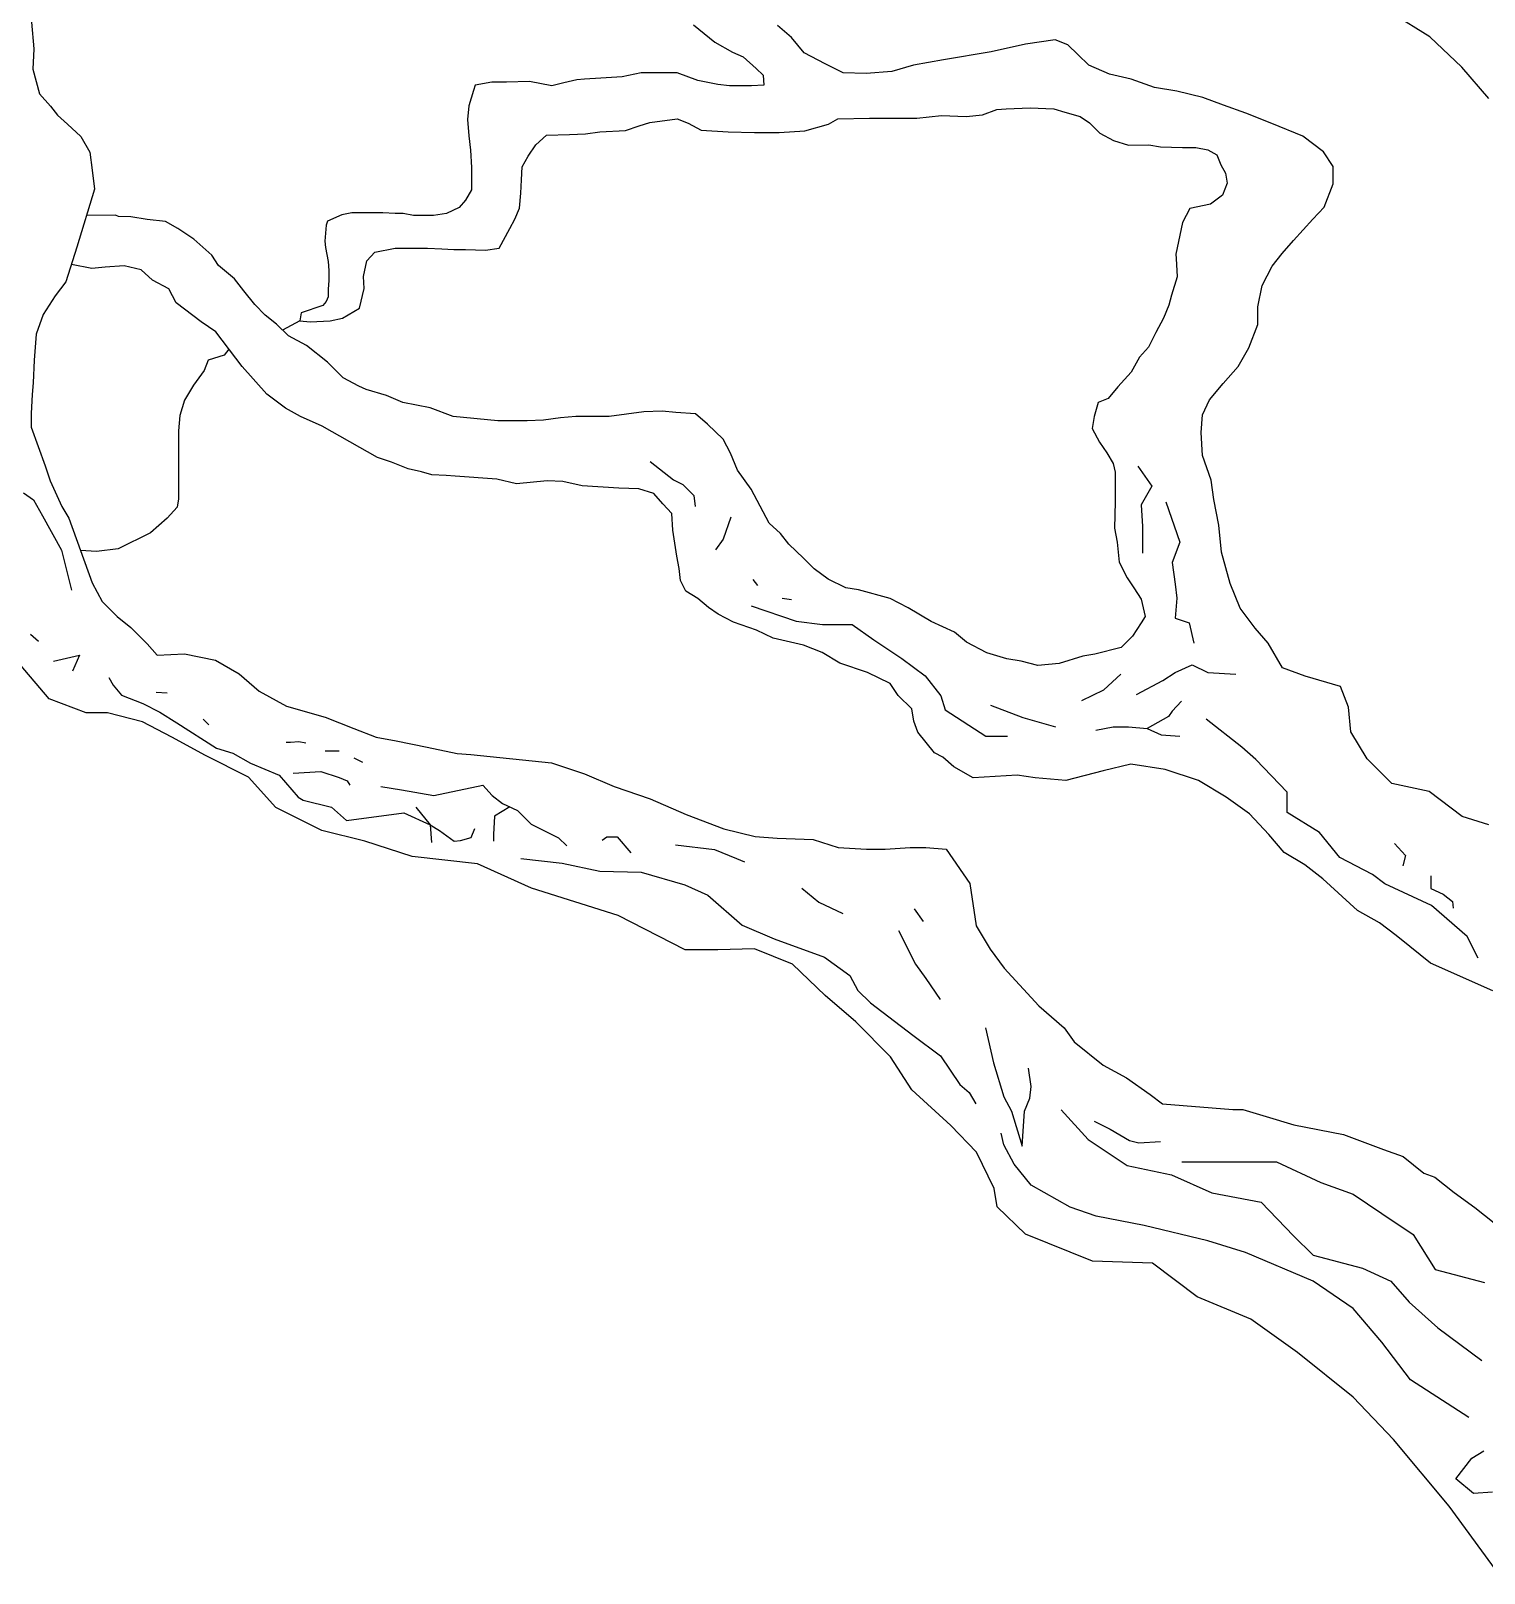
# Model space of a CAD drawing. Header units: millimetres. Extents: x -8050 to 7892, y -21 to 20150.
# Drawn here: x -3380 to -699, y 3952 to 6797 of the extents above; entities that cross this region are included whole.
import ezdxf

# ---------------------------------------------------------------- set-up
doc = ezdxf.new("R2010")
doc.units = ezdxf.units.MM
doc.layers.add('ceco.net 158', color=7, linetype='Continuous')

msp = doc.modelspace()

# ---------------------------------------------------------------- linework, layer by layer
at = {"layer": 'ceco.net 158'}
for p, q in [((-799.5, 6786.3), (-868.5, 6829.6)), ((-3378.7, 6813.5), (-3374.5, 6763.9)), ((-2157.8, 6808.2), (-2118.2, 6776.2)), ((-1976.6, 6785.2), (-2002.3, 6807.1)), ((-2118.2, 6776.2), (-2085.7, 6757.9)), ((-1953.4, 6757), (-1976.6, 6785.2)), ((-1544.9, 6773.1), (-1608.5, 6758.8)), ((-1490.4, 6780.8), (-1544.9, 6773.1)), ((-1467, 6771.8), (-1490.4, 6780.8)), ((-1448.8, 6753.6), (-1467, 6771.8)), ((-740.1, 6730.2), (-799.5, 6786.3)), ((-3374.5, 6763.9), (-3376.6, 6726.7)), ((-2085.7, 6757.9), (-2066, 6749.4)), ((-2066, 6749.4), (-2041.9, 6728.2)), ((-1914.9, 6736.4), (-1953.4, 6757)), ((-1696.4, 6744.1), (-1751.6, 6733.8)), ((-1608.5, 6758.8), (-1696.4, 6744.1)), ((-1428, 6734.1), (-1448.8, 6753.6)), ((-3376.6, 6726.7), (-3364.2, 6681.2)), ((-2253.8, 6719.7), (-2289.1, 6712.7)), ((-2229.8, 6719.7), (-2253.8, 6719.7)), ((-2187.4, 6719.7), (-2229.8, 6719.7)), ((-2149.3, 6705.6), (-2187.4, 6719.7)), ((-2041.9, 6728.2), (-2029.2, 6715.5)), ((-2029.2, 6715.5), (-2027.8, 6697.2)), ((-1881.5, 6719.7), (-1914.9, 6736.4)), ((-1839.1, 6718.4), (-1881.5, 6719.7)), ((-1791.5, 6722.3), (-1839.1, 6718.4)), ((-1751.6, 6733.8), (-1791.5, 6722.3)), ((-1390.4, 6717.2), (-1428, 6734.1)), ((-1350.1, 6708.1), (-1390.4, 6717.2)), ((-690.4, 6672.4), (-740.1, 6730.2)), ((-2563.2, 6687.3), (-2571.7, 6659)), ((-2560.4, 6697.2), (-2563.2, 6687.3)), ((-2529.3, 6702.8), (-2560.4, 6697.2)), ((-2502.4, 6702.8), (-2529.3, 6702.8)), ((-2460.1, 6704.2), (-2502.4, 6702.8)), ((-2419.1, 6695.7), (-2460.1, 6704.2)), ((-2396.5, 6701.4), (-2419.1, 6695.7)), ((-2372.5, 6707), (-2396.5, 6701.4)), ((-2358.4, 6708.4), (-2372.5, 6707)), ((-2328.7, 6709.9), (-2358.4, 6708.4)), ((-2289.1, 6712.7), (-2328.7, 6709.9)), ((-2112.6, 6698.6), (-2149.3, 6705.6)), ((-2091.4, 6695.7), (-2112.6, 6698.6)), ((-2050.4, 6695.7), (-2091.4, 6695.7)), ((-2027.8, 6697.2), (-2050.4, 6695.7)), ((-1307.3, 6692.6), (-1350.1, 6708.1)), ((-1265.7, 6686.1), (-1307.3, 6692.6)), ((-1217.7, 6674.4), (-1265.7, 6686.1)), ((-3364.2, 6681.2), (-3343.5, 6658.4)), ((-3343.5, 6658.4), (-3331.1, 6641.9)), ((-2571.7, 6659), (-2574.5, 6633.6)), ((-1180, 6660.1), (-1217.7, 6674.4)), ((-1138.5, 6645.8), (-1180, 6660.1)), ((-3331.1, 6641.9), (-3312.5, 6625.4)), ((-2574.5, 6633.6), (-2571.7, 6603.9)), ((-2238.1, 6628.5), (-2187.6, 6634.8)), ((-2187.6, 6634.8), (-2167.2, 6626.9)), ((-1908.4, 6625.4), (-1891.2, 6634.8)), ((-1891.2, 6634.8), (-1833.1, 6636.4)), ((-1833.1, 6636.4), (-1786.1, 6636.4)), ((-1786.1, 6636.4), (-1745.3, 6636.4)), ((-1745.3, 6636.4), (-1699.8, 6641.1)), ((-1699.8, 6641.1), (-1654.3, 6639.5)), ((-1654.3, 6639.5), (-1624.5, 6642.6)), ((-1624.5, 6642.6), (-1597.9, 6652)), ((-1597.9, 6652), (-1580.6, 6653.6)), ((-1580.6, 6653.6), (-1536.7, 6655.2)), ((-1536.7, 6655.2), (-1492.8, 6653.6)), ((-1492.8, 6653.6), (-1472.4, 6647.3)), ((-1472.4, 6647.3), (-1444.2, 6639.5)), ((-1444.2, 6639.5), (-1426.9, 6627.4)), ((-1090.4, 6626.3), (-1138.5, 6645.8)), ((-3312.5, 6625.4), (-3287.7, 6602.6)), ((-3287.7, 6602.6), (-3271.1, 6573.7)), ((-2571.7, 6603.9), (-2568.8, 6577.1)), ((-2448.7, 6587.4), (-2428.8, 6604.8)), ((-2428.8, 6604.8), (-2386.4, 6606.1)), ((-2386.4, 6606.1), (-2356.5, 6607.3)), ((-2356.5, 6607.3), (-2330.3, 6611.1)), ((-2330.3, 6611.1), (-2282.9, 6613.6)), ((-2282.9, 6613.6), (-2258, 6622.3)), ((-2258, 6622.3), (-2238.1, 6628.5)), ((-2167.2, 6626.9), (-2143.7, 6614.4)), ((-2143.7, 6614.4), (-2093.5, 6611.3)), ((-2093.5, 6611.3), (-2044.9, 6609.7)), ((-2044.9, 6609.7), (-1999.4, 6609.7)), ((-1999.4, 6609.7), (-1952.3, 6612.8)), ((-1952.3, 6612.8), (-1908.4, 6625.4)), ((-1426.9, 6627.4), (-1408.2, 6608.7)), ((-1408.2, 6608.7), (-1382.6, 6595)), ((-1033.3, 6603), (-1090.4, 6626.3)), ((-995.6, 6574.4), (-1033.3, 6603)), ((-3271.1, 6573.7), (-3267, 6540.6)), ((-2568.8, 6577.1), (-2567.1, 6545)), ((-2462.4, 6566.2), (-2448.7, 6587.4)), ((-1382.6, 6595), (-1355.4, 6586.3)), ((-1355.4, 6586.3), (-1317.5, 6587.3)), ((-1317.5, 6587.3), (-1296.2, 6583.4)), ((-1296.2, 6583.4), (-1255.4, 6582.4)), ((-1255.4, 6582.4), (-1231.2, 6582.4)), ((-1231.2, 6582.4), (-1208.9, 6577.6)), ((-1208.9, 6577.6), (-1192.4, 6568.8)), ((-977.4, 6547.2), (-995.6, 6574.4)), ((-2567.1, 6545), (-2567.1, 6523.8)), ((-2474.9, 6522.6), (-2473.6, 6546.3)), ((-2473.6, 6546.3), (-2462.4, 6566.2)), ((-1192.4, 6568.8), (-1184.6, 6550.4)), ((-1184.6, 6550.4), (-1175.9, 6534.9)), ((-977.3, 6515.3), (-977.4, 6547.2)), ((-3267, 6540.6), (-3262.8, 6505.4)), ((-2567.1, 6523.8), (-2567.1, 6503.9)), ((-2476.1, 6497.7), (-2474.9, 6522.6)), ((-1173, 6516.4), (-1181.7, 6494.1)), ((-1175.9, 6534.9), (-1173, 6516.4)), ((-994.3, 6472.1), (-977.3, 6515.3)), ((-3262.8, 6505.4), (-3295.2, 6398.2)), ((-2567.1, 6503.9), (-2578.3, 6485.2)), ((-2478.6, 6470.3), (-2476.1, 6497.7)), ((-1181.7, 6494.1), (-1204, 6477.6)), ((-2787.7, 6461.5), (-2806.4, 6457.8)), ((-2765.3, 6461.5), (-2787.7, 6461.5)), ((-2746.6, 6461.5), (-2765.3, 6461.5)), ((-2730.4, 6461.5), (-2746.6, 6461.5)), ((-2708, 6460.3), (-2730.4, 6461.5)), ((-2693, 6460.3), (-2708, 6460.3)), ((-2674.3, 6456.5), (-2693, 6460.3)), ((-2613.2, 6460.3), (-2636.9, 6456.5)), ((-2589.6, 6471.5), (-2613.2, 6460.3)), ((-2578.3, 6485.2), (-2589.6, 6471.5)), ((-2487.4, 6450.3), (-2478.6, 6470.3)), ((-1241.8, 6469.9), (-1255.4, 6443.7)), ((-1204, 6477.6), (-1241.8, 6469.9)), ((-1015.3, 6449.8), (-994.3, 6472.1)), ((-3223.5, 6457.4), (-3277.5, 6456.8)), ((-3218.2, 6455.2), (-3223.5, 6457.4)), ((-3195.8, 6454.4), (-3218.2, 6455.2)), ((-3165.1, 6449.2), (-3195.8, 6454.4)), ((-3131.5, 6445.4), (-3165.1, 6449.2)), ((-3109, 6432.7), (-3131.5, 6445.4)), ((-3079.1, 6413.3), (-3109, 6432.7)), ((-2835.1, 6439.1), (-2836.4, 6424.1)), ((-2832.6, 6446.6), (-2835.1, 6439.1)), ((-2806.4, 6457.8), (-2832.6, 6446.6)), ((-2656.9, 6456.5), (-2674.3, 6456.5)), ((-2636.9, 6456.5), (-2656.9, 6456.5)), ((-2516, 6396.7), (-2496.1, 6432.9)), ((-2496.1, 6432.9), (-2487.4, 6450.3)), ((-1255.4, 6443.7), (-1268, 6385.5)), ((-1050.7, 6410.4), (-1015.3, 6449.8)), ((-3046.2, 6383.4), (-3079.1, 6413.3)), ((-2836.4, 6424.1), (-2837.6, 6409.2)), ((-2837.6, 6409.2), (-2836.4, 6398)), ((-1071.7, 6386.8), (-1050.7, 6410.4)), ((-3295.2, 6398.2), (-3315.2, 6334.3)), ((-3033.5, 6364.7), (-3046.2, 6383.4)), ((-2836.4, 6398), (-2831.4, 6371.8)), ((-2766.6, 6344.4), (-2760.3, 6373.1)), ((-2760.3, 6373.1), (-2745.4, 6389.3)), ((-2745.4, 6389.3), (-2708, 6396.7)), ((-2708, 6396.7), (-2668.1, 6396.7)), ((-2668.1, 6396.7), (-2648.1, 6396.7)), ((-2648.1, 6396.7), (-2622, 6395.5)), ((-2622, 6395.5), (-2599.5, 6394.2)), ((-2599.5, 6394.2), (-2578.3, 6394.2)), ((-2578.3, 6394.2), (-2541, 6393)), ((-2541, 6393), (-2516, 6396.7)), ((-1268, 6385.5), (-1267.1, 6377.7)), ((-1267.1, 6377.7), (-1265.1, 6343.7)), ((-1090.1, 6363.2), (-1071.7, 6386.8)), ((-3267.5, 6359.1), (-3305.2, 6366.2)), ((-3243.1, 6361.5), (-3267.5, 6359.1)), ((-3207.9, 6364), (-3243.1, 6361.5)), ((-3176.3, 6356.7), (-3207.9, 6364)), ((-3155.6, 6337.2), (-3176.3, 6356.7)), ((-3004.3, 6340), (-3033.5, 6364.7)), ((-2831.4, 6371.8), (-2830.1, 6355.6)), ((-2830.1, 6355.6), (-2830.1, 6336.9)), ((-2765.3, 6322), (-2766.6, 6344.4)), ((-1108.5, 6327.8), (-1090.1, 6363.2)), ((-3315.2, 6334.3), (-3335.3, 6308.8)), ((-3125.2, 6321.4), (-3155.6, 6337.2)), ((-3111.8, 6295.9), (-3125.2, 6321.4)), ((-2987.1, 6317.6), (-3004.3, 6340)), ((-2967, 6292.9), (-2987.1, 6317.6)), ((-2830.1, 6336.9), (-2831.4, 6320.7)), ((-2831.4, 6320.7), (-2831.4, 6307)), ((-2774, 6285.8), (-2765.3, 6322)), ((-1265.1, 6343.7), (-1275.8, 6309.8)), ((-1116.3, 6288.4), (-1108.5, 6327.8)), ((-3335.3, 6308.8), (-3357.2, 6274.1)), ((-3065.6, 6260.7), (-3111.8, 6295.9)), ((-2947.5, 6272.7), (-2967, 6292.9)), ((-2841.3, 6290.8), (-2881.2, 6277.1)), ((-2835.1, 6298.3), (-2841.3, 6290.8)), ((-2841.3, 6290.8), (-2841.3, 6290.8)), ((-2831.4, 6307), (-2835.1, 6298.3)), ((-1280.7, 6291.4), (-1290.4, 6267.1)), ((-1275.8, 6309.8), (-1280.7, 6291.4)), ((-1116.3, 6255.6), (-1116.3, 6288.4)), ((-3357.2, 6274.1), (-3370, 6237.6)), ((-3038.9, 6242.4), (-3065.6, 6260.7)), ((-2926.6, 6256.3), (-2947.5, 6272.7)), ((-2883.7, 6262.2), (-2915.7, 6245.5)), ((-2881.2, 6277.1), (-2883.7, 6262.2)), ((-2883.7, 6262.2), (-2865, 6260.9)), ((-2881.2, 6277.1), (-2881.2, 6277.1)), ((-2865, 6260.9), (-2827.6, 6262.2)), ((-2827.6, 6262.2), (-2805.2, 6267.1)), ((-2805.2, 6267.1), (-2774, 6285.8)), ((-2774, 6285.8), (-2774, 6285.8)), ((-1290.4, 6267.1), (-1304.9, 6240.9)), ((-3370, 6237.6), (-3373.6, 6190.2)), ((-2990, 6178.3), (-3038.9, 6242.4)), ((-2904.9, 6234.6), (-2926.6, 6256.3)), ((-2871.2, 6216.7), (-2904.9, 6234.6)), ((-1304.9, 6240.9), (-1318.5, 6213.7)), ((-1133.4, 6212.4), (-1116.3, 6255.6)), ((-3014.5, 6210.4), (-3023.4, 6199.2)), ((-2832.9, 6186.5), (-2871.2, 6216.7)), ((-1318.5, 6213.7), (-1335, 6195.3)), ((-1153.1, 6178.3), (-1133.4, 6212.4)), ((-3373.6, 6190.2), (-3375.5, 6148.2)), ((-3053, 6189.8), (-3060.1, 6170.8)), ((-3023.4, 6199.2), (-3053, 6189.8)), ((-2944.6, 6127.3), (-2990, 6178.3)), ((-2803.9, 6157.5), (-2832.9, 6186.5)), ((-1335, 6195.3), (-1350.1, 6167.9)), ((-1180.6, 6146.8), (-1153.1, 6178.3)), ((-3375.5, 6148.2), (-3377.3, 6126.3)), ((-3060.1, 6170.8), (-3080.2, 6143.6)), ((-2774.9, 6141.8), (-2803.9, 6157.5)), ((-1350.1, 6167.9), (-1374.6, 6141)), ((-1205.6, 6116.6), (-1180.6, 6146.8)), ((-3377.3, 6126.3), (-3379.1, 6091.6)), ((-3080.2, 6143.6), (-3096.8, 6116.4)), ((-2910.1, 6101.1), (-2944.6, 6127.3)), ((-2761.6, 6135.8), (-2774.9, 6141.8)), ((-2724.1, 6124.9), (-2761.6, 6135.8)), ((-2693.9, 6111.6), (-2724.1, 6124.9)), ((-1392.9, 6119), (-1411.2, 6111.7)), ((-1374.6, 6141), (-1392.9, 6119)), ((-1218.7, 6089.1), (-1205.6, 6116.6)), ((-3379.1, 6091.6), (-3379.1, 6066.1)), ((-3096.8, 6116.4), (-3105.1, 6088)), ((-2882.6, 6086), (-2910.1, 6101.1)), ((-2643.2, 6102), (-2693.9, 6111.6)), ((-2600.9, 6086.2), (-2643.2, 6102)), ((-2249.1, 6094.7), (-2313.2, 6086.2)), ((-2215.3, 6095.9), (-2249.1, 6094.7)), ((-2189.9, 6093.5), (-2215.3, 6095.9)), ((-2153.7, 6091.1), (-2189.9, 6093.5)), ((-2131.9, 6071.7), (-2153.7, 6091.1)), ((-1411.2, 6111.7), (-1418.5, 6086.1)), ((-1221.3, 6056.3), (-1218.7, 6089.1)), ((-3379.1, 6066.1), (-3353.6, 5994.9)), ((-3105.1, 6088), (-3107.4, 6059.5)), ((-2842.6, 6068.1), (-2882.6, 6086)), ((-2740.6, 6010.2), (-2842.6, 6068.1)), ((-2518.7, 6077.8), (-2600.9, 6086.2)), ((-2501.7, 6077.8), (-2518.7, 6077.8)), ((-2464.3, 6077.8), (-2501.7, 6077.8)), ((-2434.1, 6079), (-2464.3, 6077.8)), ((-2402.6, 6083.8), (-2434.1, 6079)), ((-2374.8, 6086.2), (-2402.6, 6083.8)), ((-2344.6, 6086.2), (-2374.8, 6086.2)), ((-2313.2, 6086.2), (-2344.6, 6086.2)), ((-2102.9, 6043.9), (-2131.9, 6071.7)), ((-1418.5, 6086.1), (-1422.2, 6064.1)), ((-1422.2, 6064.1), (-1408.7, 6038.5)), ((-3107.4, 6059.5), (-3107.4, 6033.5)), ((-3107.4, 6033.5), (-3107.4, 6006.3)), ((-2089.6, 6018.6), (-2102.9, 6043.9)), ((-1408.7, 6038.5), (-1395.3, 6018.9)), ((-1218.7, 6014.3), (-1221.3, 6056.3)), ((-3107.4, 6006.3), (-3107.4, 5994.4)), ((-2714.5, 6002), (-2740.6, 6010.2)), ((-2237.4, 6003.2), (-2194.4, 5968.9)), ((-2076.3, 5987.2), (-2089.6, 6018.6)), ((-1395.3, 6018.9), (-1383.1, 5999.4)), ((-1202.9, 5968.4), (-1218.7, 6014.3)), ((-3353.6, 5994.9), (-3344.4, 5967.5)), ((-3107.4, 5994.4), (-3107.4, 5975.5)), ((-3107.4, 5975.5), (-3107.4, 5934)), ((-2684.1, 5989.6), (-2714.5, 6002)), ((-2659.3, 5984), (-2684.1, 5989.6)), ((-2640.1, 5978.5), (-2659.3, 5984)), ((-2613.9, 5977.2), (-2640.1, 5978.5)), ((-2597.3, 5975.8), (-2613.9, 5977.2)), ((-2520.2, 5970.3), (-2597.3, 5975.8)), ((-2050.9, 5952.1), (-2076.3, 5987.2)), ((-1383.1, 5999.4), (-1379.4, 5983.5)), ((-1379.4, 5983.5), (-1379.4, 5950.6)), ((-1337.7, 5994.6), (-1312, 5957.4)), ((-3344.4, 5967.5), (-3322.5, 5920.1)), ((-2484.3, 5962), (-2520.2, 5970.3)), ((-2427.8, 5967.5), (-2484.3, 5962)), ((-2398.9, 5966.1), (-2427.8, 5967.5)), ((-2363.1, 5957.9), (-2398.9, 5966.1)), ((-2295.6, 5953.7), (-2363.1, 5957.9)), ((-2258.4, 5952.4), (-2295.6, 5953.7)), ((-2230.8, 5944.1), (-2258.4, 5952.4)), ((-2194.4, 5968.9), (-2177.2, 5960.3)), ((-2177.2, 5960.3), (-2157.2, 5940.2)), ((-2018.1, 5889.5), (-2050.9, 5952.1)), ((-1379.4, 5950.6), (-1379.4, 5928.6)), ((-1312, 5957.4), (-1332, 5923)), ((-1197.7, 5933), (-1202.9, 5968.4)), ((-3393.8, 5945), (-3375.3, 5932.1)), ((-3375.3, 5932.1), (-3358.7, 5902.5)), ((-3322.5, 5920.1), (-3309.8, 5898.2)), ((-3109.8, 5918.7), (-3128.8, 5898.5)), ((-3107.4, 5934), (-3109.8, 5918.7)), ((-2214.3, 5924.8), (-2230.8, 5944.1)), ((-2197.7, 5906.9), (-2214.3, 5924.8)), ((-2157.2, 5940.2), (-2154.3, 5920.2)), ((-1379.4, 5928.6), (-1380.7, 5879.8)), ((-1332, 5923), (-1329.1, 5882.9)), ((-1286.2, 5928.8), (-1260.4, 5854.3)), ((-1188.5, 5885.8), (-1197.7, 5933)), ((-3358.7, 5902.5), (-3323.6, 5839.7)), ((-3309.8, 5898.2), (-3266.7, 5779.2)), ((-3128.8, 5898.5), (-3159.5, 5871.3)), ((-2195.5, 5876.6), (-2197.7, 5906.9)), ((-2088.4, 5900.1), (-2102.7, 5860)), ((-1997.3, 5870), (-2018.1, 5889.5)), ((-3159.5, 5871.3), (-3218.7, 5841.7)), ((-2188, 5828.2), (-2195.5, 5876.6)), ((-1981.4, 5850.5), (-1997.3, 5870)), ((-1380.7, 5879.8), (-1375.8, 5854.1)), ((-1329.1, 5882.9), (-1329.1, 5857.1)), ((-1183.3, 5835.9), (-1188.5, 5885.8)), ((-3323.6, 5839.7), (-3312.5, 5795.4)), ((-3259, 5837), (-3288.2, 5838.7)), ((-3218.7, 5841.7), (-3259, 5837)), ((-2102.7, 5860), (-2117.1, 5840)), ((-1954.6, 5824.8), (-1981.4, 5850.5)), ((-1375.8, 5854.1), (-1372.1, 5817.5)), ((-1329.1, 5857.1), (-1329.1, 5834.2)), ((-1260.4, 5854.3), (-1274.7, 5817)), ((-1167.5, 5778.2), (-1183.3, 5835.9)), ((-2184.3, 5805.9), (-2188, 5828.2)), ((-2181.8, 5783.6), (-2184.3, 5805.9)), ((-1935, 5805.3), (-1954.6, 5824.8)), ((-1909.4, 5785.8), (-1935, 5805.3)), ((-1372.1, 5817.5), (-1357.5, 5788.2)), ((-1274.7, 5817), (-1269, 5776.9)), ((-3312.5, 5795.4), (-3305.1, 5765.9)), ((-3266.7, 5779.2), (-3248.3, 5744.7)), ((-2171.9, 5763.7), (-2181.8, 5783.6)), ((-2048.3, 5785.5), (-2039.7, 5774.1)), ((-1876.4, 5769.9), (-1909.4, 5785.8)), ((-1357.5, 5788.2), (-1345.2, 5769.9)), ((-1269, 5776.9), (-1266.1, 5751.2)), ((-1149.1, 5732.3), (-1167.5, 5778.2)), ((-2149.6, 5750.1), (-2171.9, 5763.7)), ((-2129.7, 5733.9), (-2149.6, 5750.1)), ((-2039.7, 5774.1), (-2039.7, 5774.1)), ((-1993.9, 5751.2), (-1976.7, 5748.3)), ((-1976.7, 5748.3), (-1976.7, 5748.3)), ((-1853.2, 5766.2), (-1876.4, 5769.9)), ((-1794.6, 5750.4), (-1853.2, 5766.2)), ((-1761.6, 5733.3), (-1794.6, 5750.4)), ((-1345.2, 5769.9), (-1331.8, 5749.1)), ((-1331.8, 5749.1), (-1324.5, 5717.4)), ((-1266.1, 5751.2), (-1269, 5713.9)), ((-3248.3, 5744.7), (-3220.7, 5717.2)), ((-2112.3, 5721.5), (-2129.7, 5733.9)), ((-2083.8, 5706.6), (-2112.3, 5721.5)), ((-2051.2, 5736.8), (-1968.1, 5708.2)), ((-1718.9, 5707.6), (-1761.6, 5733.3)), ((-1121.6, 5695.6), (-1149.1, 5732.3)), ((-3220.7, 5717.2), (-3195.5, 5696.5)), ((-3195.5, 5696.5), (-3165.6, 5666.7)), ((-2041.6, 5691.7), (-2083.8, 5706.6)), ((-2010.6, 5676.9), (-2041.6, 5691.7)), ((-1968.1, 5708.2), (-1919.4, 5702.5)), ((-1919.4, 5702.5), (-1864.9, 5702.5)), ((-1864.9, 5702.5), (-1824.8, 5673.8)), ((-1676.2, 5688.1), (-1718.9, 5707.6)), ((-1331.8, 5705.2), (-1347.7, 5680.8)), ((-1324.5, 5717.4), (-1331.8, 5705.2)), ((-1269, 5713.9), (-1243.2, 5705.3)), ((-1243.2, 5705.3), (-1234.6, 5668.1)), ((-1097.4, 5667.9), (-1121.6, 5695.6)), ((-3380.8, 5684.6), (-3366, 5671.7)), ((-3165.6, 5666.7), (-3147.2, 5646)), ((-1954.7, 5664.4), (-2010.6, 5676.9)), ((-1920, 5650.8), (-1954.7, 5664.4)), ((-1824.8, 5673.8), (-1773.2, 5639.4)), ((-1654.2, 5669.8), (-1676.2, 5688.1)), ((-1616.3, 5650.2), (-1654.2, 5669.8)), ((-1347.7, 5680.8), (-1368.4, 5660)), ((-1070.8, 5622.2), (-1097.4, 5667.9)), ((-3346, 5565.1), (-3408.2, 5638.5)), ((-3338.3, 5634.8), (-3290.3, 5645.9)), ((-3290.3, 5645.9), (-3303.3, 5616.3)), ((-3147.2, 5646), (-3096.7, 5648.3)), ((-3096.7, 5648.3), (-3039.3, 5636.8)), ((-3039.3, 5636.8), (-2995.7, 5611.6)), ((-1887.7, 5630.9), (-1920, 5650.8)), ((-1773.2, 5639.4), (-1730.3, 5607.9)), ((-1579.7, 5639.3), (-1616.3, 5650.2)), ((-1552.8, 5634.4), (-1579.7, 5639.3)), ((-1522.3, 5627), (-1552.8, 5634.4)), ((-1439.3, 5644.1), (-1483.2, 5630.7)), ((-1417.3, 5647.8), (-1439.3, 5644.1)), ((-1368.4, 5660), (-1417.3, 5647.8)), ((-3236.1, 5604.8), (-3228.3, 5590.5)), ((-2995.7, 5611.6), (-2958.9, 5579.4)), ((-1836.8, 5613.6), (-1887.7, 5630.9)), ((-1794.6, 5593.7), (-1836.8, 5613.6)), ((-1730.3, 5607.9), (-1701.6, 5570.7)), ((-1483.2, 5630.7), (-1522.3, 5627)), ((-1400.8, 5582.1), (-1369.3, 5610.8)), ((-1291.9, 5599.3), (-1269, 5613.7)), ((-1269, 5613.7), (-1237.5, 5628)), ((-1237.5, 5628), (-1208.8, 5613.7)), ((-1208.8, 5613.7), (-1157.2, 5610.8)), ((-1157.2, 5610.8), (-1157.2, 5610.8)), ((-1028.9, 5607), (-1070.8, 5622.2)), ((-964.2, 5588), (-1028.9, 5607)), ((-3228.3, 5590.5), (-3212.6, 5572.1)), ((-3148.5, 5577.4), (-3128.8, 5576.1)), ((-2958.9, 5579.4), (-2908.4, 5551.9)), ((-1779.7, 5571.4), (-1794.6, 5593.7)), ((-1440.9, 5562.1), (-1400.8, 5582.1)), ((-1340.6, 5573.5), (-1291.9, 5599.3)), ((-949, 5550), (-964.2, 5588)), ((-3278.2, 5539.6), (-3346, 5565.1)), ((-3212.6, 5572.1), (-3173.3, 5556.4)), ((-3173.3, 5556.4), (-3141.9, 5540.8)), ((-2908.4, 5551.9), (-2837.2, 5531.2)), ((-1754.9, 5546.6), (-1779.7, 5571.4)), ((-1701.6, 5570.7), (-1693, 5544.9)), ((-1609.9, 5553.5), (-1549.8, 5530.6)), ((-1257.5, 5560.8), (-1274.4, 5542.5)), ((-945.2, 5504.3), (-949, 5550)), ((-3238.7, 5539.6), (-3278.2, 5539.6)), ((-3173.7, 5522.7), (-3238.7, 5539.6)), ((-3120, 5494.4), (-3173.7, 5522.7)), ((-3141.9, 5540.8), (-3110.5, 5521.1)), ((-3110.5, 5521.1), (-3037.3, 5474)), ((-3062.1, 5527.7), (-3051.7, 5517.2)), ((-2837.2, 5531.2), (-2784.4, 5510.5)), ((-1751.4, 5524.1), (-1754.9, 5546.6)), ((-1743.8, 5503.7), (-1751.4, 5524.1)), ((-1693, 5544.9), (-1618.5, 5496.2)), ((-1549.8, 5530.6), (-1489.6, 5513.4)), ((-1281.5, 5532.6), (-1320.5, 5510.5)), ((-1274.4, 5542.5), (-1281.5, 5532.6)), ((-1145.8, 5476.2), (-1211.7, 5527.7)), ((-3057.9, 5460.5), (-3120, 5494.4)), ((-3051.7, 5517.2), (-3051.7, 5517.2)), ((-2784.4, 5510.5), (-2743, 5494.5)), ((-2743, 5494.5), (-2706.3, 5487.6)), ((-1713.2, 5465.4), (-1743.8, 5503.7)), ((-1618.5, 5496.2), (-1578.4, 5496.2)), ((-1415.1, 5507.7), (-1383.6, 5513.4)), ((-1383.6, 5513.4), (-1354.9, 5513.4)), ((-1354.9, 5513.4), (-1320.5, 5510.5)), ((-1320.5, 5510.5), (-1294.8, 5499.1)), ((-1294.8, 5499.1), (-1260.4, 5496.2)), ((-1260.4, 5496.2), (-1260.4, 5496.2)), ((-914.8, 5454.8), (-945.2, 5504.3)), ((-3037.3, 5474), (-3007.2, 5464.9)), ((-3007.2, 5464.9), (-2974.5, 5446.6)), ((-2901.2, 5484.5), (-2909, 5484.5)), ((-2885.5, 5485.8), (-2901.2, 5484.5)), ((-2872.4, 5483.2), (-2885.5, 5485.8)), ((-2829.2, 5468.8), (-2837.1, 5468.8)), ((-2810.9, 5468.8), (-2829.2, 5468.8)), ((-2706.3, 5487.6), (-2648.9, 5476.1)), ((-2648.9, 5476.1), (-2593.7, 5464.6)), ((-2593.7, 5464.6), (-2568.5, 5462.3)), ((-2568.5, 5462.3), (-2419.6, 5447.1)), ((-1697.9, 5457.8), (-1713.2, 5465.4)), ((-1120, 5453.2), (-1145.8, 5476.2)), ((-2978.7, 5421), (-3057.9, 5460.5)), ((-2974.5, 5446.6), (-2922.1, 5424.3)), ((-2767.7, 5447.9), (-2783.4, 5455.7)), ((-2419.6, 5447.1), (-2358.9, 5426.9)), ((-1677.5, 5439.9), (-1697.9, 5457.8)), ((-1641.8, 5419.5), (-1677.5, 5439.9)), ((-1351.1, 5445), (-1402.1, 5432.3)), ((-1287.3, 5434.8), (-1351.1, 5445)), ((-1226.1, 5414.4), (-1287.3, 5434.8)), ((-1062.7, 5393.1), (-1120, 5453.2)), ((-869.1, 5409.2), (-914.8, 5454.8)), ((-2927.9, 5364.5), (-2978.7, 5421)), ((-2922.1, 5424.3), (-2886.8, 5383.8)), ((-2896, 5428.3), (-2844.9, 5430.9)), ((-2844.9, 5430.9), (-2810.9, 5420.4)), ((-2810.9, 5420.4), (-2796.5, 5413.9)), ((-2796.5, 5413.9), (-2791.3, 5406)), ((-2636.8, 5386.9), (-2545.9, 5406)), ((-2545.9, 5406), (-2528.9, 5386.9)), ((-2358.9, 5426.9), (-2304, 5403.7)), ((-1601, 5422.1), (-1641.8, 5419.5)), ((-1560.2, 5424.6), (-1601, 5422.1)), ((-1527, 5419.5), (-1560.2, 5424.6)), ((-1470.9, 5414.4), (-1527, 5419.5)), ((-1402.1, 5432.3), (-1470.9, 5414.4)), ((-1175.1, 5383.8), (-1226.1, 5414.4)), ((-800.6, 5394), (-869.1, 5409.2)), ((-2886.8, 5383.8), (-2877.6, 5378.5)), ((-2877.6, 5378.5), (-2825.3, 5365.5)), ((-2734.1, 5403.8), (-2696, 5397.5)), ((-2696, 5397.5), (-2636.8, 5386.9)), ((-2528.9, 5386.9), (-2509.9, 5372.1)), ((-2304, 5403.7), (-2237.5, 5380.6)), ((-2237.5, 5380.6), (-2171, 5351.7)), ((-1131.8, 5353.3), (-1175.1, 5383.8)), ((-1062.7, 5355.8), (-1062.7, 5393.1)), ((-739.7, 5348.3), (-800.6, 5394)), ((-2843.1, 5322.1), (-2927.9, 5364.5)), ((-2825.3, 5365.5), (-2797.8, 5340.6)), ((-2797.8, 5340.6), (-2691.8, 5355)), ((-2691.8, 5355), (-2643.4, 5332.8)), ((-2669.6, 5365.5), (-2643.4, 5332.8)), ((-2524.7, 5348.9), (-2526.8, 5315)), ((-2496.2, 5365.8), (-2524.7, 5348.9)), ((-2509.9, 5372.1), (-2482.4, 5359.4)), ((-2496.2, 5365.8), (-2496.2, 5365.8)), ((-2482.4, 5359.4), (-2457, 5334.1)), ((-2171, 5351.7), (-2101.7, 5325.7)), ((-1096.1, 5315), (-1131.8, 5353.3)), ((-1002.5, 5318.6), (-1062.7, 5355.8)), ((-2764, 5302.4), (-2843.1, 5322.1)), ((-2643.4, 5332.8), (-2640.8, 5300.1)), ((-2643.4, 5332.8), (-2626.4, 5322.3)), ((-2626.4, 5322.3), (-2598.9, 5302.7)), ((-2567.5, 5309.2), (-2561, 5326.2)), ((-2457, 5334.1), (-2406.3, 5308.7)), ((-2101.7, 5325.7), (-2043.9, 5311.3)), ((-690.2, 5333.1), (-739.7, 5348.3)), ((-2676.4, 5274.1), (-2764, 5302.4)), ((-2598.9, 5302.7), (-2587.2, 5304)), ((-2587.2, 5304), (-2567.5, 5309.2)), ((-2526.8, 5315), (-2526.8, 5302.4)), ((-2406.3, 5308.7), (-2391.5, 5293.9)), ((-2325.9, 5304.5), (-2317.5, 5310.8)), ((-2317.5, 5310.8), (-2298.4, 5310.8)), ((-2298.4, 5310.8), (-2298.4, 5310.8)), ((-2298.4, 5310.8), (-2273.1, 5281.2)), ((-2190.6, 5296), (-2118.7, 5287.6)), ((-2043.9, 5311.3), (-2003.4, 5308.4)), ((-2003.4, 5308.4), (-1936.9, 5305.5)), ((-1936.9, 5305.5), (-1890.7, 5291.1)), ((-1068, 5281.9), (-1096.1, 5315)), ((-965.3, 5272.8), (-1002.5, 5318.6)), ((-864.2, 5298.3), (-844.3, 5276)), ((-2555.9, 5261.1), (-2676.4, 5274.1)), ((-2476.1, 5270.6), (-2400, 5262.2)), ((-2273.1, 5281.2), (-2273.1, 5281.2)), ((-2118.7, 5287.6), (-2078.5, 5270.6)), ((-2078.5, 5270.6), (-2063.7, 5264.3)), ((-1890.7, 5291.1), (-1838.7, 5288.2)), ((-1838.7, 5288.2), (-1804, 5288.2)), ((-1804, 5288.2), (-1757.7, 5291.1)), ((-1757.7, 5291.1), (-1728.8, 5291.1)), ((-1728.8, 5291.1), (-1691.3, 5288.2)), ((-1691.3, 5288.2), (-1647.9, 5224.6)), ((-1029.8, 5258.9), (-1068, 5281.9)), ((-905.1, 5241.3), (-965.3, 5272.8)), ((-844.3, 5276), (-849.3, 5257.3)), ((-2456.3, 5216.2), (-2555.9, 5261.1)), ((-2400, 5262.2), (-2330.2, 5247.4)), ((-2330.2, 5247.4), (-2254, 5245.3)), ((-2254, 5245.3), (-2173.7, 5222)), ((-996.6, 5233.4), (-1029.8, 5258.9)), ((-882.2, 5224.1), (-905.1, 5241.3)), ((-797.1, 5238.7), (-797.1, 5215.1)), ((-2296.3, 5165.6), (-2456.3, 5216.2)), ((-2173.7, 5222), (-2131.4, 5203)), ((-1958, 5215.7), (-1926.3, 5190.3)), ((-1647.9, 5224.6), (-1636.4, 5146.6)), ((-932.9, 5174.8), (-996.6, 5233.4)), ((-796.2, 5184), (-882.2, 5224.1)), ((-797.1, 5215.1), (-774.7, 5205.1)), ((-2131.4, 5203), (-2067.9, 5148)), ((-1926.3, 5190.3), (-1881.8, 5169.2)), ((-730.3, 5126.7), (-796.2, 5184)), ((-774.7, 5205.1), (-757.3, 5191.5)), ((-757.3, 5191.5), (-756.1, 5179)), ((-2172.8, 5102.5), (-2296.3, 5165.6)), ((-1750.7, 5177.6), (-1733.8, 5154.4)), ((-1733.8, 5154.4), (-1733.8, 5154.4)), ((-892.1, 5151.8), (-932.9, 5174.8)), ((-861.5, 5128.9), (-892.1, 5151.8)), ((-2067.9, 5148), (-2008.7, 5122.6)), ((-2008.7, 5122.6), (-1915.7, 5088.8)), ((-1779.2, 5137.9), (-1748, 5075.6)), ((-1636.4, 5146.6), (-1610.4, 5103.2)), ((-836, 5108.5), (-861.5, 5128.9)), ((-710.3, 5086.6), (-730.3, 5126.7)), ((-2112.4, 5102.5), (-2172.8, 5102.5)), ((-2045.1, 5103.9), (-2112.4, 5102.5)), ((-1974.9, 5075.8), (-2045.1, 5103.9)), ((-1610.4, 5103.2), (-1584.3, 5068.6)), ((-797.7, 5077.9), (-836, 5108.5)), ((-1914.6, 5018.3), (-1974.9, 5075.8)), ((-1915.7, 5088.8), (-1869.2, 5055)), ((-1748, 5075.6), (-1728.9, 5049.3)), ((-1584.3, 5068.6), (-1520.8, 4999.2)), ((-683, 5026.9), (-797.7, 5077.9)), ((-1869.2, 5055), (-1854.4, 5027.5)), ((-1728.9, 5049.3), (-1702.5, 5010.9)), ((-1858.4, 4969.2), (-1914.6, 5018.3)), ((-1854.4, 5027.5), (-1831.1, 5004.2)), ((-1831.1, 5004.2), (-1752.9, 4945)), ((-1520.8, 4999.2), (-1473.5, 4958.1)), ((-1793.9, 4904.7), (-1858.4, 4969.2)), ((-1618.6, 4958.2), (-1604.2, 4893.5)), ((-1473.5, 4958.1), (-1455.6, 4932.6)), ((-1752.9, 4945), (-1752.9, 4945)), ((-1752.9, 4945), (-1702.1, 4907)), ((-1455.6, 4932.6), (-1402.1, 4889.3)), ((-1754.6, 4844.3), (-1793.9, 4904.7)), ((-1702.1, 4907), (-1666.1, 4854.1)), ((-1604.2, 4893.5), (-1585.1, 4831.2)), ((-1534.7, 4850.4), (-1539.5, 4883.9)), ((-1402.1, 4889.3), (-1358.7, 4866.3)), ((-1358.7, 4866.3), (-1315.4, 4835.7)), ((-1683, 4778.4), (-1754.6, 4844.3)), ((-1666.1, 4854.1), (-1649.2, 4839.3)), ((-1649.2, 4839.3), (-1636.5, 4818.2)), ((-1537.1, 4828.8), (-1534.7, 4850.4)), ((-1585.1, 4831.2), (-1570.7, 4804.9)), ((-1546.7, 4804.9), (-1537.1, 4828.8)), ((-1315.4, 4835.7), (-1292.4, 4817.9)), ((-1292.4, 4817.9), (-1162.4, 4807.7)), ((-1570.7, 4804.9), (-1551.5, 4740.2)), ((-1551.5, 4740.2), (-1546.7, 4804.9)), ((-1479.6, 4807.3), (-1429.3, 4752.1)), ((-1418.7, 4786.5), (-1389.1, 4771.7)), ((-1162.4, 4807.7), (-1144.5, 4807.7)), ((-1144.5, 4807.7), (-1101.2, 4794.9)), ((-1101.2, 4794.9), (-1050.2, 4779.6)), ((-1050.2, 4779.6), (-958.4, 4761.8)), ((-1635.3, 4729.3), (-1683, 4778.4)), ((-1585.1, 4742.6), (-1589.8, 4764.1)), ((-1429.3, 4752.1), (-1357.4, 4704.2)), ((-1389.1, 4771.7), (-1353.2, 4750.5)), ((-958.4, 4761.8), (-884.4, 4733.7)), ((-1603, 4661.9), (-1635.3, 4729.3)), ((-1565.9, 4706.6), (-1585.1, 4742.6)), ((-1551.5, 4740.2), (-1551.5, 4740.2)), ((-1353.2, 4750.5), (-1336.3, 4746.3)), ((-1336.3, 4746.3), (-1296.1, 4748.4)), ((-884.4, 4733.7), (-848.7, 4721)), ((-1534.7, 4668.3), (-1565.9, 4706.6)), ((-1357.4, 4704.2), (-1275.9, 4687.4)), ((-1256.7, 4711.4), (-1136.9, 4711.4)), ((-1136.9, 4711.4), (-1081.8, 4711.4)), ((-1081.8, 4711.4), (-1000.3, 4673.1)), ((-848.7, 4721), (-810.5, 4690.4)), ((-1462.8, 4627.5), (-1534.7, 4668.3)), ((-1275.9, 4687.4), (-1201.6, 4653.9)), ((-1000.3, 4673.1), (-940.4, 4651.5)), ((-810.5, 4690.4), (-790.1, 4682.7)), ((-790.1, 4682.7), (-754.4, 4654.7)), ((-1597.4, 4628.2), (-1603, 4661.9)), ((-1201.6, 4653.9), (-1110.5, 4637.1)), ((-940.4, 4651.5), (-887.6, 4615.6)), ((-754.4, 4654.7), (-716.1, 4626.7)), ((-1545.1, 4577.5), (-1597.4, 4628.2)), ((-1414.9, 4610.8), (-1462.8, 4627.5)), ((-1326.2, 4594), (-1414.9, 4610.8)), ((-1110.5, 4637.1), (-1050.6, 4574.8)), ((-887.6, 4615.6), (-830.1, 4577.2)), ((-716.1, 4626.7), (-680.4, 4598.6)), ((-1208.8, 4565.2), (-1326.2, 4594)), ((-1421.7, 4528.1), (-1545.1, 4577.5)), ((-1139.3, 4543.7), (-1208.8, 4565.2)), ((-1050.6, 4574.8), (-1014.6, 4538.9)), ((-830.1, 4577.2), (-789.4, 4512.5)), ((-1310.7, 4524), (-1421.7, 4528.1)), ((-1228.4, 4462.3), (-1310.7, 4524)), ((-1014.6, 4491), (-1139.3, 4543.7)), ((-1014.6, 4538.9), (-923.6, 4514.9)), ((-923.6, 4514.9), (-870.9, 4491)), ((-789.4, 4512.5), (-698.3, 4488.6)), ((-940.4, 4440.6), (-1014.6, 4491)), ((-870.9, 4491), (-837.3, 4452.6)), ((-1129.7, 4421.2), (-1228.4, 4462.3)), ((-887.6, 4378.3), (-940.4, 4440.6)), ((-837.3, 4452.6), (-784.6, 4404.7)), ((-1043.4, 4359.5), (-1129.7, 4421.2)), ((-784.6, 4404.7), (-703.1, 4344.8)), ((-940.5, 4277.3), (-1043.4, 4359.5)), ((-834.9, 4308.9), (-887.6, 4378.3)), ((-727.1, 4239.4), (-834.9, 4308.9)), ((-866.5, 4199.2), (-940.5, 4277.3)), ((-763.7, 4075.8), (-866.5, 4199.2)), ((-751.4, 4126.4), (-721.5, 4164.5)), ((-721.5, 4164.5), (-699.7, 4178)), ((-718.8, 4099.3), (-751.4, 4126.4)), ((-683.5, 4102), (-718.8, 4099.3)), ((-673.2, 3952.5), (-763.7, 4075.8))]:
    msp.add_line(p, q, dxfattribs=at)

doc.saveas('drawing.dxf')
